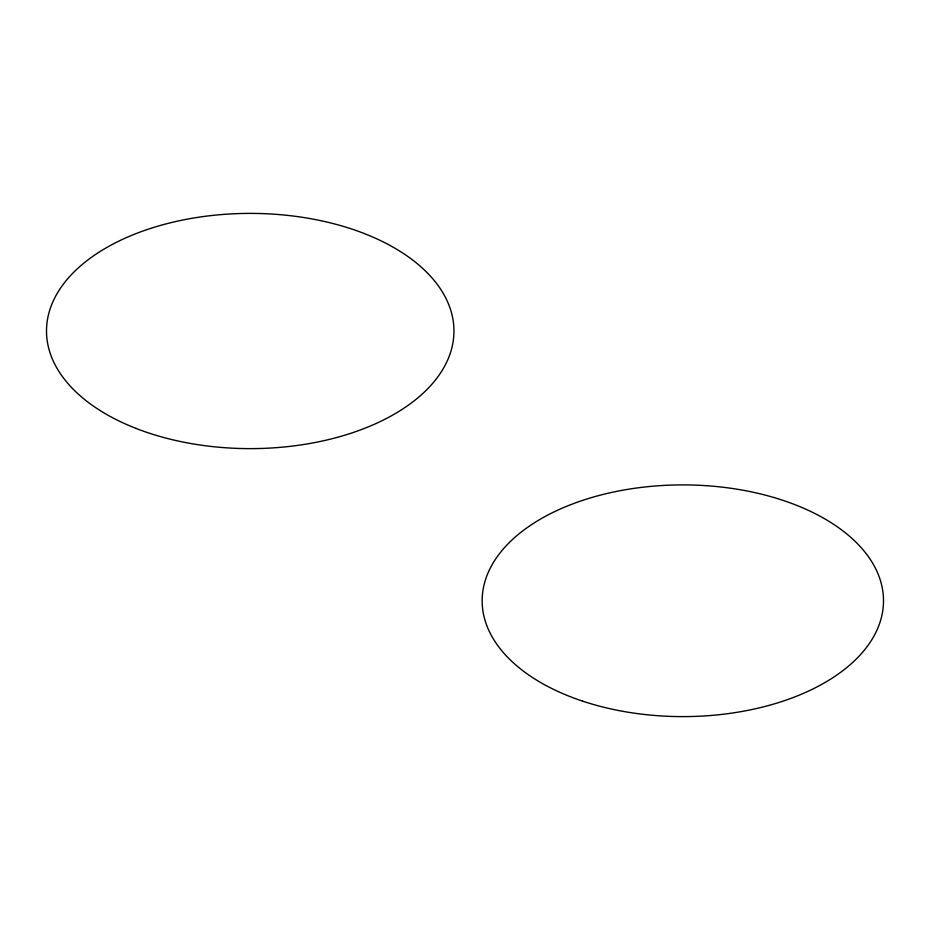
<?xml version="1.0" encoding="UTF-8"?>
<svg xmlns="http://www.w3.org/2000/svg" width="930" height="930" viewBox="0 0 930 930"><rect width="100%" height="100%" fill="white"/><g stroke="black" fill="none" stroke-linecap="round" stroke-linejoin="round"><path stroke-width="1.4" d="M136.036 428.416A203.728 117.622 0 0 0 453.433 339.404A203.728 117.622 0 0 0 161.216 225.211A203.728 117.622 0 0 0 136.036 428.416M582.494 701.092A200.671 115.855 0 0 0 883.5 600.757A200.671 115.855 0 0 0 582.494 500.421A200.671 115.855 0 0 0 582.494 701.092"/></g></svg>
